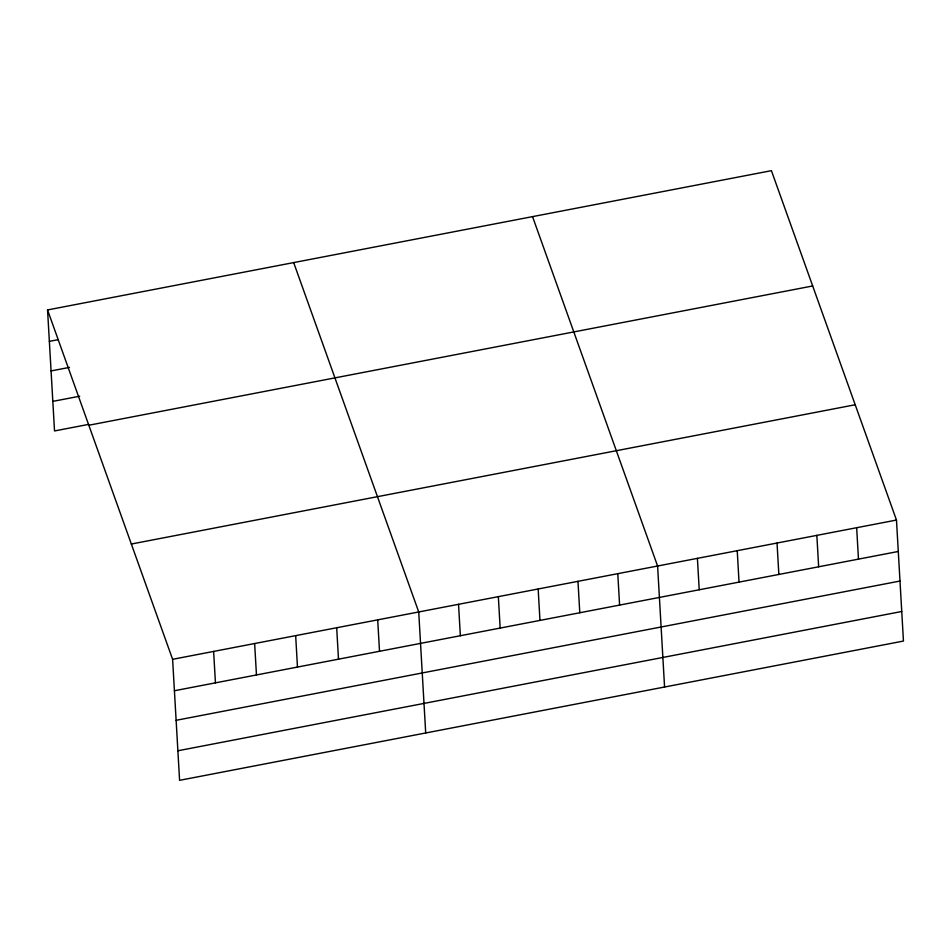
<?xml version="1.0" encoding="UTF-8"?>
<svg xmlns="http://www.w3.org/2000/svg" width="951" height="951" viewBox="0 0 951 951"><rect width="100%" height="100%" fill="white"/><g stroke="black" fill="none" stroke-linecap="round" stroke-linejoin="round"><path stroke-width="1.43" d="M47.55 309.943L771.416 170.669L896.472 520.054L903.45 641.057L179.584 780.331L172.606 659.316L47.55 309.943L54.528 430.946L88.479 424.419M49.357 341.361L57.845 339.733M51.069 370.926L69.459 367.395M52.828 401.381L79.694 396.21M88.823 425.24L812.689 285.966M131.333 544.031L855.199 404.757M172.606 659.316L896.472 520.054M174.413 690.747L898.279 551.473M176.125 720.311L899.991 581.037M177.885 750.767L901.75 611.493M532.536 216.626L657.593 566.011L664.571 687.014M293.669 262.595L418.725 611.968L425.703 732.971M856.661 527.71L858.468 559.14M816.85 535.365L818.656 566.796M777.038 543.033L778.845 574.452M737.227 550.688L739.034 582.119M697.404 558.356L699.223 589.775M617.781 573.667L619.6 605.098M577.97 581.334L579.789 612.753M538.159 588.99L539.966 620.421M498.348 596.646L500.155 628.076M458.537 604.313L460.343 635.732M377.702 619.862L379.508 651.292M336.678 627.755L338.497 659.174M295.666 635.648L297.473 667.067M254.642 643.542L256.461 674.96M213.63 651.435L215.437 682.854"/></g></svg>
